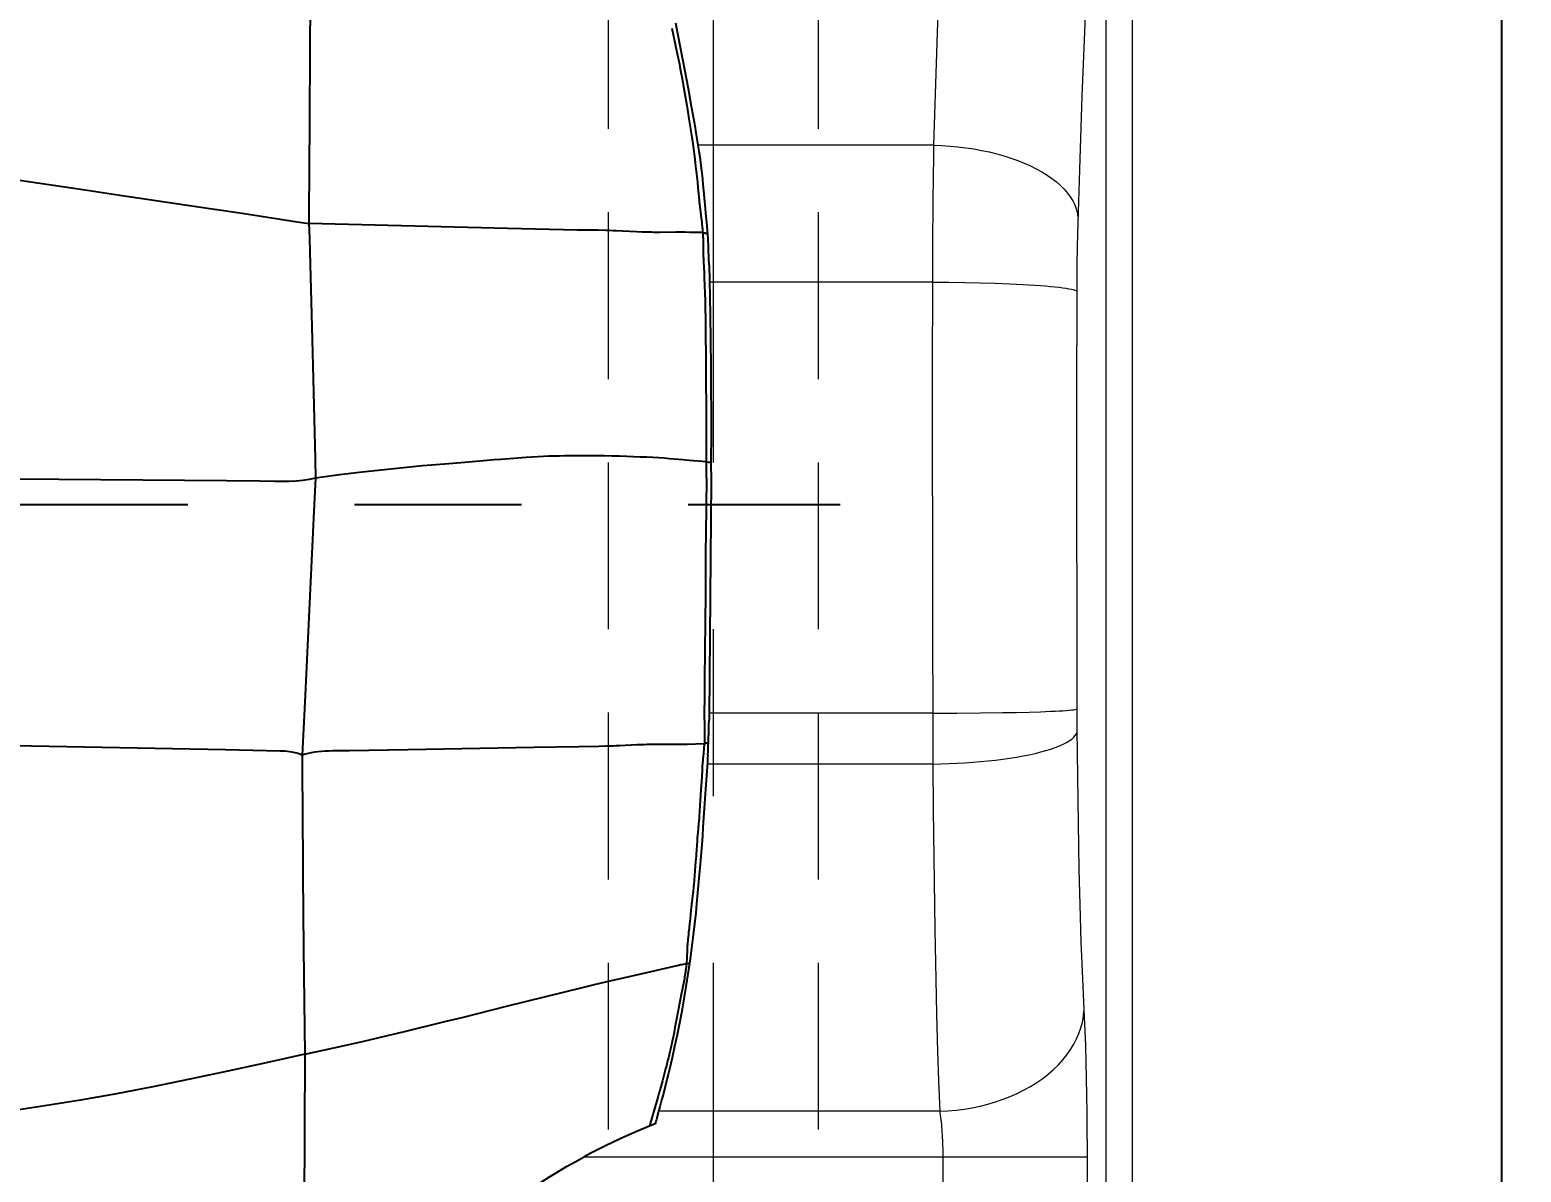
# Model space of a CAD drawing. Header units: inches. Extents: x 133169 to 134399, y -43543 to -42673.
# Drawn here: x 134193.5 to 134250.3, y -43015.7 to -42972.2 of the extents above; entities that cross this region are included whole.
import ezdxf

# ---------------------------------------------------------------- set-up
doc = ezdxf.new("R2010")
doc.units = ezdxf.units.IN
doc.header["$LTSCALE"] = 2
doc.header["$MEASUREMENT"] = 0
doc.header["$PDMODE"] = 3
doc.header["$PDSIZE"] = 0.3125
doc.linetypes.add('CENTER', pattern=[50.8, 31.75, -6.35, 6.35, -6.35])
doc.linetypes.add('HIDDEN', pattern=[9.525, 6.35, -3.175])
doc.layers.get('Defpoints').update_dxf_attribs({"linetype": 'CONTINUOUS'})
doc.layers.add('CAV-COR', color=1, linetype='CONTINUOUS')
doc.layers.add('DEFAULT_1', color=7, linetype='CENTER')
for name, color, linetype, lineweight in [('dim', 3, 'CONTINUOUS', 15), ('WR', 122, 'HIDDEN', 18), ('枕位', 75, 'CONTINUOUS', 15)]:
    doc.layers.add(name, color=color, linetype=linetype, lineweight=lineweight)
doc.styles.get("Standard").update_dxf_attribs({"font": 'txt.shx', "width": 0.67})
doc.dimstyles.new('2.00', dxfattribs={"dimtxt": 4.5, "dimasz": 3.5, "dimexe": 0.666, "dimexo": 0.626, "dimgap": 1, "dimtad": 0, "dimzin": 0, "dimdsep": 46, "dimtxsty": 'Standard', "dimcen": 0.09, "dimclrd": 3, "dimclre": 3, "dimclrt": 7, "dimazin": 0, "dimtfac": 1, "dimtofl": 0, "dimtmove": 0, "dimatfit": 0, "dimfxl": 0, "dimtolj": 1, "dimtzin": 0, "dimarcsym": 0})

# ---------------------------------------------------------------- blocks, each defined once
blk = doc.blocks.new('*D33494')
at = {"layer": 'Defpoints', "color": 0}
for p in [(134240.511, -42780.306), (134331.542, -42780.306), (134236.414, -43060.306)]:
    blk.add_point(p, dxfattribs=at)
at = {"layer": 'dim', "color": 3, "linetype": 'ByBlock', "lineweight": -2}
for p, q in [((134241.137, -42780.306), (134332.208, -42780.306)), ((134331.542, -42783.806), (134331.542, -42912.522)), ((134331.542, -43056.806), (134331.542, -42928.089)), ((134237.04, -43060.306), (134332.208, -43060.306))]:
    blk.add_line(p, q, dxfattribs=at)
at = {"layer": 'dim', "color": 3, "linetype": 'ByBlock'}
for points in [[(134332.125, -42783.806), (134330.958, -42783.806), (134331.542, -42780.306)], [(134330.958, -43056.806), (134332.125, -43056.806), (134331.542, -43060.306)]]:
    blk.add_solid(points, dxfattribs=at)
at = {"layer": 'dim', "color": 7, "linetype": 'ByBlock', "insert": (134331.542, -42920.306), "char_height": 4.5, "attachment_point": 5, "rotation": 90}
blk.add_mtext('\\A1;280.00', dxfattribs=at)
blk = doc.blocks.new('*D34581')
at = {"layer": 'Defpoints', "color": 0}
for p in [(134225.112, -42955.306), (134260.168, -42955.306), (134237.666, -43060.306)]:
    blk.add_point(p, dxfattribs=at)
at = {"layer": 'dim', "color": 3, "linetype": 'ByBlock', "lineweight": -2}
for p, q in [((134225.738, -42955.306), (134260.834, -42955.306)), ((134260.168, -42958.806), (134260.168, -43000.524)), ((134260.168, -43056.806), (134260.168, -43015.087)), ((134238.292, -43060.306), (134260.834, -43060.306))]:
    blk.add_line(p, q, dxfattribs=at)
at = {"layer": 'dim', "color": 3, "linetype": 'ByBlock'}
for points in [[(134260.751, -42958.806), (134259.584, -42958.806), (134260.168, -42955.306)], [(134259.584, -43056.806), (134260.751, -43056.806), (134260.168, -43060.306)]]:
    blk.add_solid(points, dxfattribs=at)
at = {"layer": 'dim', "color": 7, "linetype": 'ByBlock', "insert": (134260.168, -43007.806), "char_height": 4.5, "attachment_point": 5, "rotation": 90}
blk.add_mtext('\\A1;105.00', dxfattribs=at)
blk = doc.blocks.new('20160906.181043')
at = {"layer": 'WR', "linetype": 'HIDDEN', "ltscale": 0.5}
for p, q in [((37, -118), (37, 17)), ((45, -118), (45, 17))]:
    blk.add_line(p, q, dxfattribs=at)
at = {"layer": 'WR', "linetype": 'CENTER', "ltscale": 0.5}
blk.add_line((41, -118), (41, 17), dxfattribs=at)

msp = doc.modelspace()

# ---------------------------------------------------------------- linework, layer by layer
at = {"layer": 'CAV-COR', "linetype": 'ByBlock'}
for p, q in [((134249.511, -42788.306), (134249.511, -43052.306)), ((134204.229, -42954.567), (134204.114, -42977.755)), ((134217.919, -42972.169), (134218.114, -42973.087)), ((134218.055, -42971.966), (134218.229, -42972.838)), ((134218.114, -42973.087), (134218.16, -42973.316)), ((134218.16, -42973.316), (134218.207, -42973.548)), ((134218.229, -42972.838), (134218.418, -42973.815)), ((134218.207, -42973.548), (134218.241, -42973.726)), ((134218.241, -42973.726), (134218.276, -42973.907)), ((134218.276, -42973.907), (134218.309, -42974.09)), ((134218.418, -42973.815), (134218.541, -42974.475)), ((134218.309, -42974.09), (134218.353, -42974.334)), ((134218.353, -42974.334), (134218.488, -42975.117)), ((134218.541, -42974.475), (134218.662, -42975.141)), ((134218.488, -42975.117), (134218.529, -42975.365)), ((134218.529, -42975.365), (134218.57, -42975.62)), ((134218.57, -42975.62), (134218.629, -42976.006)), ((134218.662, -42975.141), (134218.78, -42975.813)), ((134218.629, -42976.006), (134218.714, -42976.581)), ((134218.78, -42975.813), (134218.851, -42976.231)), ((134218.714, -42976.581), (134218.741, -42976.773)), ((134218.851, -42976.231), (134218.877, -42976.39)), ((134218.877, -42976.39), (134218.915, -42976.629)), ((134218.741, -42976.773), (134218.768, -42976.968)), ((134218.768, -42976.968), (134218.794, -42977.165)), ((134218.794, -42977.165), (134218.81, -42977.297)), ((134218.81, -42977.297), (134218.827, -42977.431)), ((134218.857, -42977.7), (134218.872, -42977.836)), ((134218.872, -42977.836), (134218.893, -42978.041)), ((134192.995, -42977.953), (134195.58, -42978.329)), ((134218.893, -42978.041), (134218.912, -42978.248)), ((134218.912, -42978.248), (134218.943, -42978.593)), ((134219.09, -42977.957), (134219.106, -42978.109)), ((134219.106, -42978.109), (134219.142, -42978.493)), ((134218.943, -42978.593), (134218.956, -42978.73)), ((134218.986, -42978.999), (134218.995, -42979.066)), ((134219.142, -42978.493), (134219.189, -42979.041)), ((134200.422, -42979.048), (134201.556, -42979.218)), ((134201.556, -42979.218), (134203.651, -42979.542)), ((134203.651, -42979.542), (134204.103, -42979.608)), ((134218.995, -42979.066), (134219.041, -42979.401)), ((134219.189, -42979.041), (134219.206, -42979.215)), ((134219.206, -42979.215), (134219.24, -42979.553)), ((134219.24, -42979.553), (134219.27, -42979.875)), ((134211.662, -42979.799), (134204.103, -42979.608)), ((134213.796, -42979.848), (134211.662, -42979.799)), ((134214.331, -42979.859), (134213.796, -42979.848)), ((134215.12, -42979.87), (134214.331, -42979.859)), ((134216.042, -42979.9), (134215.799, -42979.889)), ((134216.592, -42979.927), (134216.042, -42979.9)), ((134216.791, -42979.936), (134216.592, -42979.927)), ((134218.067, -42979.945), (134217.475, -42979.947)), ((134218.229, -42979.945), (134218.067, -42979.945)), ((134218.423, -42979.946), (134218.229, -42979.945)), ((134218.598, -42979.948), (134218.423, -42979.946)), ((134218.757, -42979.951), (134218.598, -42979.948)), ((134218.902, -42979.954), (134218.757, -42979.951)), ((134219.035, -42979.958), (134218.902, -42979.954)), ((134219.097, -42979.96), (134219.035, -42979.958)), ((134219.27, -42979.875), (134219.283, -42980.03)), ((134219.111, -42980.332), (134219.115, -42980.672)), ((134219.127, -42981.068), (134219.146, -42981.483)), ((134219.322, -42980.991), (134219.336, -42981.257)), ((134219.336, -42981.257), (134219.339, -42981.315)), ((134219.146, -42981.483), (134219.154, -42981.693)), ((134219.154, -42981.693), (134219.184, -42982.553)), ((134219.36, -42981.844), (134219.37, -42982.348)), ((134219.37, -42982.348), (134219.394, -42983.972)), ((134219.184, -42982.553), (134219.191, -42982.785)), ((134219.191, -42982.785), (134219.194, -42982.947)), ((134219.194, -42982.947), (134219.197, -42983.115)), ((134219.197, -42983.115), (134219.201, -42983.467)), ((134219.201, -42983.467), (134219.214, -42985.028)), ((134219.394, -42983.972), (134219.404, -42985.144)), ((134204.247, -42985.018), (134204.334, -42988.581)), ((134219.214, -42985.028), (134219.221, -42987.161)), ((134219.404, -42985.144), (134219.413, -42987.579)), ((134219.221, -42987.161), (134219.229, -42987.928)), ((134219.413, -42987.579), (134219.411, -42988.695)), ((134204.334, -42988.581), (134204.347, -42989.302)), ((134211.901, -42988.553), (134211.407, -42988.591)), ((134214.555, -42988.454), (134214.204, -42988.454)), ((134215.046, -42988.456), (134214.555, -42988.454)), ((134215.352, -42988.46), (134215.046, -42988.456)), ((134215.645, -42988.465), (134215.352, -42988.46)), ((134215.928, -42988.471), (134215.645, -42988.465)), ((134216.202, -42988.48), (134215.928, -42988.471)), ((134216.465, -42988.489), (134216.202, -42988.48)), ((134216.72, -42988.5), (134216.465, -42988.489)), ((134216.966, -42988.512), (134216.72, -42988.5)), ((134217.2, -42988.524), (134216.966, -42988.512)), ((134217.419, -42988.537), (134217.2, -42988.524)), ((134217.622, -42988.55), (134217.419, -42988.537)), ((134217.814, -42988.563), (134217.622, -42988.55)), ((134217.996, -42988.577), (134217.814, -42988.563)), ((134218.172, -42988.591), (134217.996, -42988.577)), ((134218.343, -42988.606), (134218.172, -42988.591)), ((134218.583, -42988.628), (134218.343, -42988.606)), ((134219.093, -42988.677), (134218.583, -42988.628)), ((134219.228, -42988.689), (134219.093, -42988.677)), ((134207.706, -42988.908), (134206.126, -42989.082)), ((134219.232, -42989.191), (134219.234, -42989.407)), ((134219.411, -42988.695), (134219.413, -42989.411)), ((134194.583, -42989.36), (134192.993, -42989.349)), ((134200.967, -42989.412), (134194.583, -42989.36)), ((134219.235, -42989.697), (134219.232, -42989.985)), ((134219.413, -42989.411), (134219.402, -42990.862)), ((134219.232, -42989.985), (134219.224, -42990.485)), ((134204.276, -42990.83), (134203.943, -42997.838)), ((134219.224, -42990.485), (134219.217, -42991.337)), ((134219.217, -42991.337), (134219.205, -42992.197)), ((134219.204, -42992.341), (134219.203, -42993.126)), ((134219.205, -42992.197), (134219.204, -42992.341)), ((134219.203, -42993.126), (134219.202, -42993.339)), ((134219.197, -42993.695), (134219.17, -42996.973)), ((134219.202, -42993.339), (134219.197, -42993.695)), ((134219.17, -42996.973), (134219.165, -42997.478)), ((134219.157, -42998.057), (134219.156, -42998.198)), ((134219.156, -42998.198), (134219.156, -42998.338)), ((134219.156, -42998.338), (134219.157, -42998.477)), ((134219.157, -42998.477), (134219.158, -42998.546)), ((134219.339, -42998.344), (134219.337, -42998.516)), ((134217.459, -42999.443), (134217.305, -42999.443)), ((134217.871, -42999.446), (134217.459, -42999.443)), ((134218.051, -42999.446), (134217.871, -42999.446)), ((134218.161, -42999.445), (134218.051, -42999.446)), ((134218.266, -42999.444), (134218.161, -42999.445)), ((134218.364, -42999.443), (134218.266, -42999.444)), ((134218.501, -42999.44), (134218.364, -42999.443)), ((134219.156, -42999.425), (134218.501, -42999.44)), ((134207.866, -42999.646), (134205.64, -42999.684)), ((134212.67, -42999.562), (134207.866, -42999.646)), ((134214.374, -42999.529), (134212.67, -42999.562)), ((134215.141, -42999.518), (134214.374, -42999.529)), ((134215.418, -42999.513), (134215.141, -42999.518)), ((134219.283, -42999.952), (134219.274, -43000.105)), ((134219.29, -42999.848), (134219.283, -42999.952)), ((134219.249, -43000.461), (134219.194, -43001.324)), ((134219.274, -43000.105), (134219.249, -43000.461)), ((134219.03, -43001.152), (134218.991, -43001.774)), ((134219.047, -43000.871), (134219.03, -43001.152)), ((134219.194, -43001.324), (134219.106, -43002.599)), ((134218.956, -43002.254), (134218.937, -43002.459)), ((134218.991, -43001.774), (134218.977, -43001.98)), ((134218.937, -43002.459), (134218.905, -43002.808)), ((134218.861, -43003.435), (134218.848, -43003.634)), ((134218.888, -43003.022), (134218.882, -43003.093)), ((134218.827, -43003.9), (134218.752, -43004.782)), ((134218.843, -43003.7), (134218.827, -43003.9)), ((134218.848, -43003.634), (134218.843, -43003.7)), ((134203.868, -43004.411), (134203.896, -43007.225)), ((134218.752, -43004.782), (134218.746, -43004.849)), ((134218.68, -43005.456), (134218.673, -43005.525)), ((134218.697, -43005.319), (134218.68, -43005.456)), ((134218.865, -43005.505), (134218.829, -43005.849)), ((134218.649, -43005.734), (134218.628, -43005.94)), ((134218.53, -43006.854), (134218.511, -43007.058)), ((134203.896, -43007.225), (134203.951, -43011.232)), ((134218.511, -43007.058), (134218.507, -43007.126)), ((134216.808, -43008.162), (134217.846, -43007.917)), ((134217.846, -43007.917), (134217.957, -43007.891)), ((134217.957, -43007.891), (134218.061, -43007.868)), ((134218.061, -43007.868), (134218.127, -43007.853)), ((134218.127, -43007.853), (134218.191, -43007.84)), ((134218.191, -43007.84), (134218.253, -43007.826)), ((134218.253, -43007.826), (134218.312, -43007.814)), ((134218.312, -43007.814), (134218.369, -43007.803)), ((134214.975, -43008.587), (134215.461, -43008.473)), ((134215.461, -43008.473), (134216.808, -43008.162)), ((134218.362, -43008.538), (134218.338, -43008.657)), ((134211.626, -43009.411), (134214.571, -43008.684)), ((134214.571, -43008.684), (134214.975, -43008.587)), ((134209.986, -43009.819), (134211.626, -43009.411)), ((134218.185, -43009.432), (134218.113, -43009.835)), ((134218.222, -43009.23), (134218.185, -43009.432)), ((134207.686, -43010.384), (134209.279, -43009.992)), ((134209.279, -43009.992), (134209.986, -43009.819)), ((134218.04, -43010.223), (134218.003, -43010.406)), ((134218.065, -43010.096), (134218.04, -43010.223)), ((134218.089, -43009.966), (134218.065, -43010.096)), ((134218.113, -43009.835), (134218.089, -43009.966)), ((134205.451, -43010.905), (134206.137, -43010.75)), ((134206.137, -43010.75), (134207.093, -43010.526)), ((134207.093, -43010.526), (134207.686, -43010.384)), ((134217.93, -43010.754), (134217.893, -43010.924)), ((134217.967, -43010.582), (134217.93, -43010.754)), ((134218.003, -43010.406), (134217.967, -43010.582)), ((134203.951, -43011.232), (134203.877, -43025.553)), ((134203.951, -43011.232), (134205.451, -43010.905)), ((134217.788, -43011.376), (134217.759, -43011.492)), ((134217.815, -43011.262), (134217.788, -43011.376)), ((134217.842, -43011.149), (134217.815, -43011.262)), ((134217.868, -43011.037), (134217.842, -43011.149)), ((134217.893, -43010.924), (134217.868, -43011.037)), ((134217.68, -43011.796), (134217.56, -43012.247)), ((134217.713, -43011.672), (134217.68, -43011.796)), ((134217.759, -43011.492), (134217.713, -43011.672)), ((134217.832, -43011.803), (134217.783, -43012.006)), ((134217.499, -43012.471), (134217.427, -43012.731)), ((134217.56, -43012.247), (134217.499, -43012.471)), ((134217.666, -43012.469), (134217.599, -43012.729)), ((134217.735, -43012.198), (134217.666, -43012.469)), ((134217.783, -43012.006), (134217.735, -43012.198)), ((134217.398, -43012.835), (134217.259, -43013.315)), ((134217.427, -43012.731), (134217.398, -43012.835)), ((134217.599, -43012.729), (134217.532, -43012.984)), ((134217.259, -43013.315), (134217.092, -43013.879)), ((134217.292, -43013.859), (134217.284, -43013.884))]:
    msp.add_line(p, q, dxfattribs=at)
for points in [[(134218.915, -42976.629), (134218.949, -42976.853), (134218.98, -42977.073), (134219.01, -42977.288), (134219.037, -42977.5), (134219.062, -42977.707), (134219.085, -42977.91), (134219.09, -42977.957)], [(134204.114, -42977.755), (134204.102, -42979.018), (134204.103, -42979.608)], [(134218.827, -42977.431), (134218.85, -42977.632), (134218.857, -42977.7)], [(134195.58, -42978.329), (134196.9, -42978.526), (134200.422, -42979.048)], [(134218.956, -42978.73), (134218.963, -42978.797), (134218.971, -42978.865), (134218.986, -42978.999)], [(134219.041, -42979.401), (134219.058, -42979.537), (134219.066, -42979.606)], [(134204.103, -42979.608), (134204.119, -42980.151), (134204.137, -42980.689)], [(134215.799, -42979.889), (134215.671, -42979.884), (134215.54, -42979.88), (134215.405, -42979.876), (134215.12, -42979.87)], [(134217.475, -42979.947), (134217.32, -42979.947), (134217.239, -42979.947), (134217.155, -42979.946), (134217.068, -42979.944), (134216.979, -42979.942), (134216.887, -42979.939), (134216.791, -42979.936)], [(134219.066, -42979.606), (134219.081, -42979.746), (134219.088, -42979.817), (134219.093, -42979.888), (134219.097, -42979.96)], [(134219.097, -42979.96), (134219.134, -42979.964), (134219.168, -42979.969), (134219.199, -42979.975), (134219.225, -42979.982), (134219.247, -42979.99), (134219.264, -42979.999), (134219.276, -42980.008), (134219.282, -42980.019)], [(134219.097, -42979.96), (134219.102, -42980.037), (134219.105, -42980.112), (134219.108, -42980.187), (134219.11, -42980.26), (134219.111, -42980.332)], [(134219.283, -42980.03), (134219.29, -42980.152), (134219.295, -42980.279), (134219.301, -42980.421)], [(134204.137, -42980.689), (134204.197, -42983.061), (134204.247, -42985.018)], [(134219.115, -42980.672), (134219.116, -42980.737), (134219.118, -42980.802), (134219.119, -42980.868), (134219.122, -42980.934), (134219.127, -42981.068)], [(134219.301, -42980.421), (134219.309, -42980.69), (134219.314, -42980.838), (134219.322, -42980.991)], [(134219.339, -42981.315), (134219.353, -42981.662), (134219.36, -42981.844)], [(134219.229, -42987.928), (134219.229, -42987.998), (134219.229, -42988.207)], [(134210.883, -42988.635), (134210.034, -42988.714), (134209.733, -42988.739), (134209.422, -42988.763), (134208.768, -42988.809)], [(134211.407, -42988.591), (134211.149, -42988.612), (134210.883, -42988.635)], [(134214.204, -42988.454), (134214.021, -42988.456), (134213.832, -42988.458), (134213.639, -42988.462), (134213.44, -42988.467), (134213.237, -42988.474), (134213.028, -42988.483), (134212.814, -42988.494), (134212.595, -42988.507), (134212.369, -42988.521), (134211.901, -42988.553)], [(134219.228, -42988.414), (134219.227, -42988.552), (134219.227, -42988.621), (134219.228, -42988.689)], [(134219.228, -42988.689), (134219.227, -42988.761), (134219.227, -42988.833), (134219.228, -42988.905), (134219.229, -42988.976), (134219.23, -42989.048), (134219.232, -42989.191)], [(134219.229, -42988.207), (134219.228, -42988.345), (134219.228, -42988.414)], [(134219.228, -42988.689), (134219.318, -42988.69), (134219.354, -42988.69), (134219.384, -42988.691), (134219.406, -42988.692), (134219.411, -42988.692)], [(134206.126, -42989.082), (134205.701, -42989.13), (134205.263, -42989.184), (134204.347, -42989.302)], [(134208.768, -42988.809), (134208.425, -42988.836), (134208.071, -42988.869), (134207.706, -42988.908)], [(134202.807, -42989.428), (134202.228, -42989.421), (134200.967, -42989.412)], [(134204.347, -42989.302), (134204.112, -42989.362), (134203.868, -42989.4), (134203.615, -42989.42), (134203.353, -42989.428), (134203.084, -42989.43), (134202.807, -42989.428)], [(134204.347, -42989.302), (134204.315, -42990.052), (134204.276, -42990.83)], [(134219.234, -42989.407), (134219.235, -42989.624), (134219.235, -42989.697)], [(134219.402, -42990.862), (134219.394, -42992.338), (134219.339, -42998.344)], [(134219.165, -42997.478), (134219.16, -42997.842), (134219.157, -42998.057)], [(134203.943, -42997.838), (134203.895, -42998.831), (134203.842, -42999.854)], [(134219.158, -42998.546), (134219.164, -42998.9), (134219.165, -42998.973), (134219.165, -42999.046), (134219.165, -42999.119), (134219.164, -42999.194), (134219.162, -42999.27), (134219.16, -42999.347), (134219.156, -42999.425)], [(134216.586, -42999.463), (134215.927, -42999.496), (134215.805, -42999.501), (134215.68, -42999.506), (134215.551, -42999.51), (134215.418, -42999.513)], [(134217.305, -42999.443), (134217.224, -42999.443), (134217.142, -42999.444), (134217.056, -42999.446), (134216.967, -42999.448), (134216.876, -42999.451), (134216.782, -42999.455), (134216.586, -42999.463)], [(134219.156, -42999.425), (134219.143, -42999.588), (134219.137, -42999.665), (134219.13, -42999.738), (134219.122, -42999.808), (134219.115, -42999.875)], [(134219.156, -42999.425), (134219.201, -42999.403), (134219.24, -42999.387), (134219.274, -42999.378), (134219.301, -42999.376), (134219.312, -42999.379)], [(134200.922, -42999.652), (134192.87, -42999.49), (134192.394, -42999.483), (134191.903, -42999.485), (134191.397, -42999.512)], [(134203.842, -42999.854), (134203.691, -42999.792), (134203.532, -42999.747), (134203.365, -42999.719), (134203.191, -42999.702), (134203.011, -42999.694), (134200.922, -42999.652)], [(134205.005, -42999.69), (134204.858, -42999.692), (134204.715, -42999.697), (134204.576, -42999.706), (134204.442, -42999.718), (134204.313, -42999.735), (134204.188, -42999.757), (134204.068, -42999.784), (134203.952, -42999.816), (134203.842, -42999.854)], [(134203.842, -42999.854), (134203.849, -43000.773), (134203.853, -43001.696), (134203.868, -43004.411)], [(134205.64, -42999.684), (134205.313, -42999.688), (134205.005, -42999.69)], [(134219.115, -42999.875), (134219.102, -43000.004), (134219.096, -43000.068), (134219.091, -43000.131), (134219.086, -43000.193), (134219.081, -43000.256), (134219.073, -43000.386)], [(134219.073, -43000.386), (134219.069, -43000.453), (134219.047, -43000.871)], [(134218.977, -43001.98), (134218.961, -43002.185), (134218.956, -43002.254)], [(134218.905, -43002.808), (134218.899, -43002.88), (134218.888, -43003.022)], [(134219.106, -43002.599), (134219.082, -43002.934), (134218.996, -43004.019)], [(134218.882, -43003.093), (134218.869, -43003.3), (134218.861, -43003.435)], [(134218.996, -43004.019), (134218.965, -43004.393), (134218.865, -43005.505)], [(134218.746, -43004.849), (134218.726, -43005.05), (134218.719, -43005.117), (134218.697, -43005.319)], [(134218.673, -43005.525), (134218.656, -43005.664), (134218.649, -43005.734)], [(134218.597, -43006.267), (134218.583, -43006.395), (134218.576, -43006.46), (134218.569, -43006.524), (134218.56, -43006.589), (134218.552, -43006.655)], [(134218.628, -43005.94), (134218.616, -43006.073), (134218.597, -43006.267)], [(134218.829, -43005.849), (134218.732, -43006.694), (134218.67, -43007.194), (134218.603, -43007.687)], [(134218.552, -43006.655), (134218.537, -43006.787), (134218.53, -43006.854)], [(134218.507, -43007.126), (134218.502, -43007.259), (134218.499, -43007.324), (134218.498, -43007.388), (134218.496, -43007.452), (134218.492, -43007.517), (134218.489, -43007.582), (134218.485, -43007.648), (134218.48, -43007.715), (134218.473, -43007.784)], [(134218.603, -43007.687), (134218.532, -43008.174), (134218.457, -43008.654), (134218.378, -43009.127), (134218.295, -43009.593), (134218.208, -43010.051), (134218.119, -43010.501), (134218.026, -43010.943), (134217.931, -43011.377), (134217.832, -43011.803)], [(134218.369, -43007.803), (134218.423, -43007.793), (134218.448, -43007.788), (134218.473, -43007.784)], [(134218.473, -43007.784), (134218.467, -43007.853), (134218.46, -43007.92), (134218.452, -43007.986), (134218.444, -43008.05), (134218.435, -43008.114), (134218.426, -43008.176), (134218.417, -43008.238), (134218.407, -43008.299), (134218.396, -43008.359)], [(134218.473, -43007.784), (134218.516, -43007.779), (134218.555, -43007.771), (134218.589, -43007.76), (134218.593, -43007.758)], [(134218.396, -43008.359), (134218.374, -43008.478), (134218.362, -43008.538)], [(134218.273, -43008.967), (134218.26, -43009.031), (134218.247, -43009.097), (134218.222, -43009.23)], [(134218.338, -43008.657), (134218.312, -43008.779), (134218.273, -43008.967)], [(134203.951, -43011.232), (134202.47, -43011.565), (134201.012, -43011.884), (134199.571, -43012.187), (134198.159, -43012.472), (134196.769, -43012.738), (134195.4, -43012.98), (134194.05, -43013.201), (134192.728, -43013.399), (134191.427, -43013.577)], [(134217.532, -43012.984), (134217.464, -43013.237), (134217.441, -43013.321), (134217.418, -43013.403)], [(134217.346, -43013.675), (134217.331, -43013.728), (134217.316, -43013.781), (134217.3, -43013.832), (134217.292, -43013.859)], [(134217.418, -43013.403), (134217.403, -43013.458), (134217.346, -43013.675)], [(134217.284, -43013.884), (134216.945, -43014.02), (134216.615, -43014.159), (134216.295, -43014.3), (134215.984, -43014.441), (134215.682, -43014.582), (134215.391, -43014.723), (134215.11, -43014.864), (134214.838, -43015.003), (134214.577, -43015.141)], [(134217.092, -43013.879), (134217.078, -43013.926), (134217.064, -43013.972)], [(134212.626, -43016.31), (134212.94, -43016.105), (134213.259, -43015.904), (134213.582, -43015.707), (134213.909, -43015.514), (134214.241, -43015.326), (134214.577, -43015.141)]]:
    msp.add_lwpolyline(points, dxfattribs=at)
msp.add_ellipse((134216.474, -42997.962), major_axis=(0, 10), ratio=0.286745, start_param=-1.760499, end_param=-1.626147, dxfattribs=at)
at = {"layer": 'DEFAULT_1', "color": 2, "linetype": 'CENTER', "ltscale": 0.5}
msp.add_line((134116.942, -42990.306), (134224.33, -42990.306), dxfattribs=at)
at = {"layer": '枕位', "linetype": 'ByBlock'}
for p, q in [((134234.462, -43022.281), (134234.462, -42958.331)), ((134235.46, -43022.281), (134235.46, -42958.331)), ((134228.045, -42971.571), (134227.955, -42974.293)), ((134233.656, -42971.693), (134233.538, -42974.766)), ((134227.955, -42974.293), (134227.889, -42976.629)), ((134233.538, -42974.766), (134233.425, -42977.958)), ((134227.889, -42976.629), (134218.915, -42976.629)), ((134233.425, -42977.958), (134233.375, -42979.579)), ((134227.862, -42978.711), (134227.849, -42980.482)), ((134233.375, -42979.579), (134233.364, -42980.026)), ((134233.364, -42980.026), (134233.354, -42980.489)), ((134227.849, -42980.482), (134227.836, -42986.564)), ((134233.354, -42980.489), (134233.344, -42981.205)), ((134233.344, -42981.205), (134233.338, -42981.938)), ((134227.844, -42981.844), (134219.36, -42981.844)), ((134227.844, -42981.844), (134228.462, -42981.849)), ((134228.462, -42981.849), (134229.071, -42981.857)), ((134229.071, -42981.857), (134229.665, -42981.87)), ((134233.338, -42981.938), (134233.329, -42986.613)), ((134227.836, -42986.564), (134227.855, -43000.188)), ((134233.329, -42986.613), (134233.343, -42998.484)), ((134227.849, -42998.257), (134219.34, -42998.257)), ((134227.849, -42998.257), (134228.773, -42998.253)), ((134228.773, -42998.253), (134229.67, -42998.245)), ((134229.67, -42998.245), (134230.516, -42998.232)), ((134230.516, -42998.232), (134231.039, -42998.222)), ((134231.039, -42998.222), (134231.522, -42998.21)), ((134231.522, -42998.21), (134231.958, -42998.196)), ((134231.958, -42998.196), (134232.342, -42998.181)), ((134233.343, -42998.484), (134233.347, -42998.869)), ((134233.347, -42998.869), (134233.393, -43002.454)), ((134227.855, -43000.188), (134219.268, -43000.188)), ((134233.393, -43002.454), (134233.422, -43004.183)), ((134233.422, -43004.183), (134233.443, -43005.1)), ((134233.443, -43005.1), (134233.467, -43005.988)), ((134233.467, -43005.988), (134233.499, -43006.974)), ((134227.935, -43006.485), (134227.968, -43008.391)), ((134233.499, -43006.974), (134233.53, -43007.785)), ((134233.53, -43007.785), (134233.567, -43008.653)), ((134227.968, -43008.391), (134227.998, -43009.712)), ((134233.567, -43008.653), (134233.623, -43009.826)), ((134227.998, -43009.712), (134228.038, -43011.128)), ((134233.623, -43009.826), (134233.646, -43010.349)), ((134233.646, -43010.349), (134233.666, -43010.916)), ((134228.038, -43011.128), (134228.075, -43012.243)), ((134233.666, -43010.916), (134233.684, -43011.519)), ((134233.684, -43011.519), (134233.699, -43012.152)), ((134228.075, -43012.243), (134228.119, -43013.403)), ((134233.699, -43012.152), (134233.711, -43012.807)), ((134233.711, -43012.807), (134233.72, -43013.473)), ((134228.119, -43013.403), (134217.418, -43013.403)), ((134233.72, -43013.473), (134233.726, -43014.144)), ((134233.726, -43014.144), (134233.729, -43014.81)), ((134233.729, -43014.81), (134233.729, -43021.548)), ((134214.577, -43015.141), (134233.729, -43015.141)), ((134228.237, -43015.038), (134228.237, -43021.548))]:
    msp.add_line(p, q, dxfattribs=at)
for points in [[(134227.889, -42976.629), (134227.882, -42977.031), (134227.862, -42978.711)], [(134227.889, -42976.629), (134228.199, -42976.64), (134228.509, -42976.66), (134228.816, -42976.689), (134229.121, -42976.726), (134229.421, -42976.772), (134229.717, -42976.826), (134230.007, -42976.888), (134230.29, -42976.958), (134230.565, -42977.035), (134230.832, -42977.12), (134231.09, -42977.212), (134231.337, -42977.311), (134231.573, -42977.416), (134231.798, -42977.528), (134232.01, -42977.646), (134232.209, -42977.769), (134232.394, -42977.897), (134232.565, -42978.029), (134232.721, -42978.166), (134232.861, -42978.307), (134232.986, -42978.451), (134233.094, -42978.598), (134233.185, -42978.748), (134233.26, -42978.899), (134233.318, -42979.052), (134233.358, -42979.206), (134233.381, -42979.361)], [(134229.665, -42981.87), (134230.236, -42981.886), (134230.511, -42981.896), (134230.777, -42981.906), (134231.034, -42981.918), (134231.281, -42981.93), (134231.517, -42981.944), (134231.741, -42981.957), (134231.953, -42981.972), (134232.152, -42981.987), (134232.338, -42982.003), (134232.509, -42982.02), (134232.665, -42982.037), (134232.806, -42982.055), (134232.932, -42982.072), (134233.041, -42982.091), (134233.134, -42982.109), (134233.211, -42982.128), (134233.27, -42982.147), (134233.312, -42982.166), (134233.337, -42982.186)], [(134232.342, -42998.181), (134232.514, -42998.174), (134232.67, -42998.165), (134232.811, -42998.157), (134232.937, -42998.149), (134233.046, -42998.14), (134233.139, -42998.131), (134233.216, -42998.122), (134233.275, -42998.113), (134233.317, -42998.104), (134233.342, -42998.095)], [(134227.855, -43000.188), (134228.165, -43000.183), (134228.473, -43000.173), (134228.779, -43000.16), (134229.083, -43000.143), (134229.383, -43000.122), (134229.677, -43000.098), (134229.966, -43000.07), (134230.249, -43000.039), (134230.524, -43000.004), (134230.79, -42999.966), (134231.047, -42999.924), (134231.294, -42999.88), (134231.53, -42999.833), (134231.754, -42999.783), (134231.966, -42999.73), (134232.165, -42999.675), (134232.351, -42999.618), (134232.522, -42999.559), (134232.678, -42999.497), (134232.819, -42999.434), (134232.944, -42999.37), (134233.054, -42999.304), (134233.146, -42999.238), (134233.222, -42999.17), (134233.281, -42999.102), (134233.323, -42999.033), (134233.348, -42998.964)], [(134227.855, -43000.188), (134227.876, -43001.933), (134227.935, -43006.485)], [(134228.119, -43013.403), (134228.431, -43013.389), (134228.742, -43013.362), (134229.051, -43013.324), (134229.357, -43013.273), (134229.659, -43013.21), (134229.956, -43013.135), (134230.247, -43013.05), (134230.531, -43012.952), (134230.807, -43012.844), (134231.075, -43012.726), (134231.333, -43012.597), (134231.581, -43012.459), (134231.818, -43012.311), (134232.043, -43012.155), (134232.255, -43011.99), (134232.453, -43011.817), (134232.638, -43011.638), (134232.809, -43011.451), (134232.964, -43011.259), (134233.103, -43011.061), (134233.227, -43010.858), (134233.334, -43010.651), (134233.424, -43010.441), (134233.497, -43010.228), (134233.553, -43010.013), (134233.591, -43009.797), (134233.611, -43009.58)], [(134228.119, -43013.403), (134228.131, -43013.48), (134228.142, -43013.56), (134228.153, -43013.644), (134228.164, -43013.731), (134228.174, -43013.821), (134228.183, -43013.914), (134228.191, -43014.009), (134228.199, -43014.107), (134228.206, -43014.207), (134228.213, -43014.308), (134228.219, -43014.412), (134228.224, -43014.516), (134228.228, -43014.62), (134228.231, -43014.725), (134228.234, -43014.83), (134228.235, -43014.934), (134228.237, -43015.038)]]:
    msp.add_lwpolyline(points, dxfattribs=at)

# ---------------------------------------------------------------- block references
at = {"layer": 'WR', "linetype": 'ByBlock'}
msp.add_blockref('20160906.181043', (134178.511, -42972.306), dxfattribs=at)

# ---------------------------------------------------------------- dimensions: what is measured, and where the dimension line sits
at = {"layer": 'dim', "linetype": 'ByBlock'}
for base, p1, p2, picture, middle in [((134331.542, -42780.306), (134236.414, -43060.306), (134240.511, -42780.306), '*D33494', (134331.542, -42920.306)), ((134260.168, -42955.306), (134237.666, -43060.306), (134225.112, -42955.306), '*D34581', (134260.168, -43007.806))]:
    dim = msp.add_linear_dim(base=base, p1=p1, p2=p2, angle=90, dimstyle='2.00', dxfattribs=at)
    dim.commit()
    dim.dimension.update_dxf_attribs({"geometry": picture, "text_midpoint": middle})

doc.saveas('drawing.dxf')
